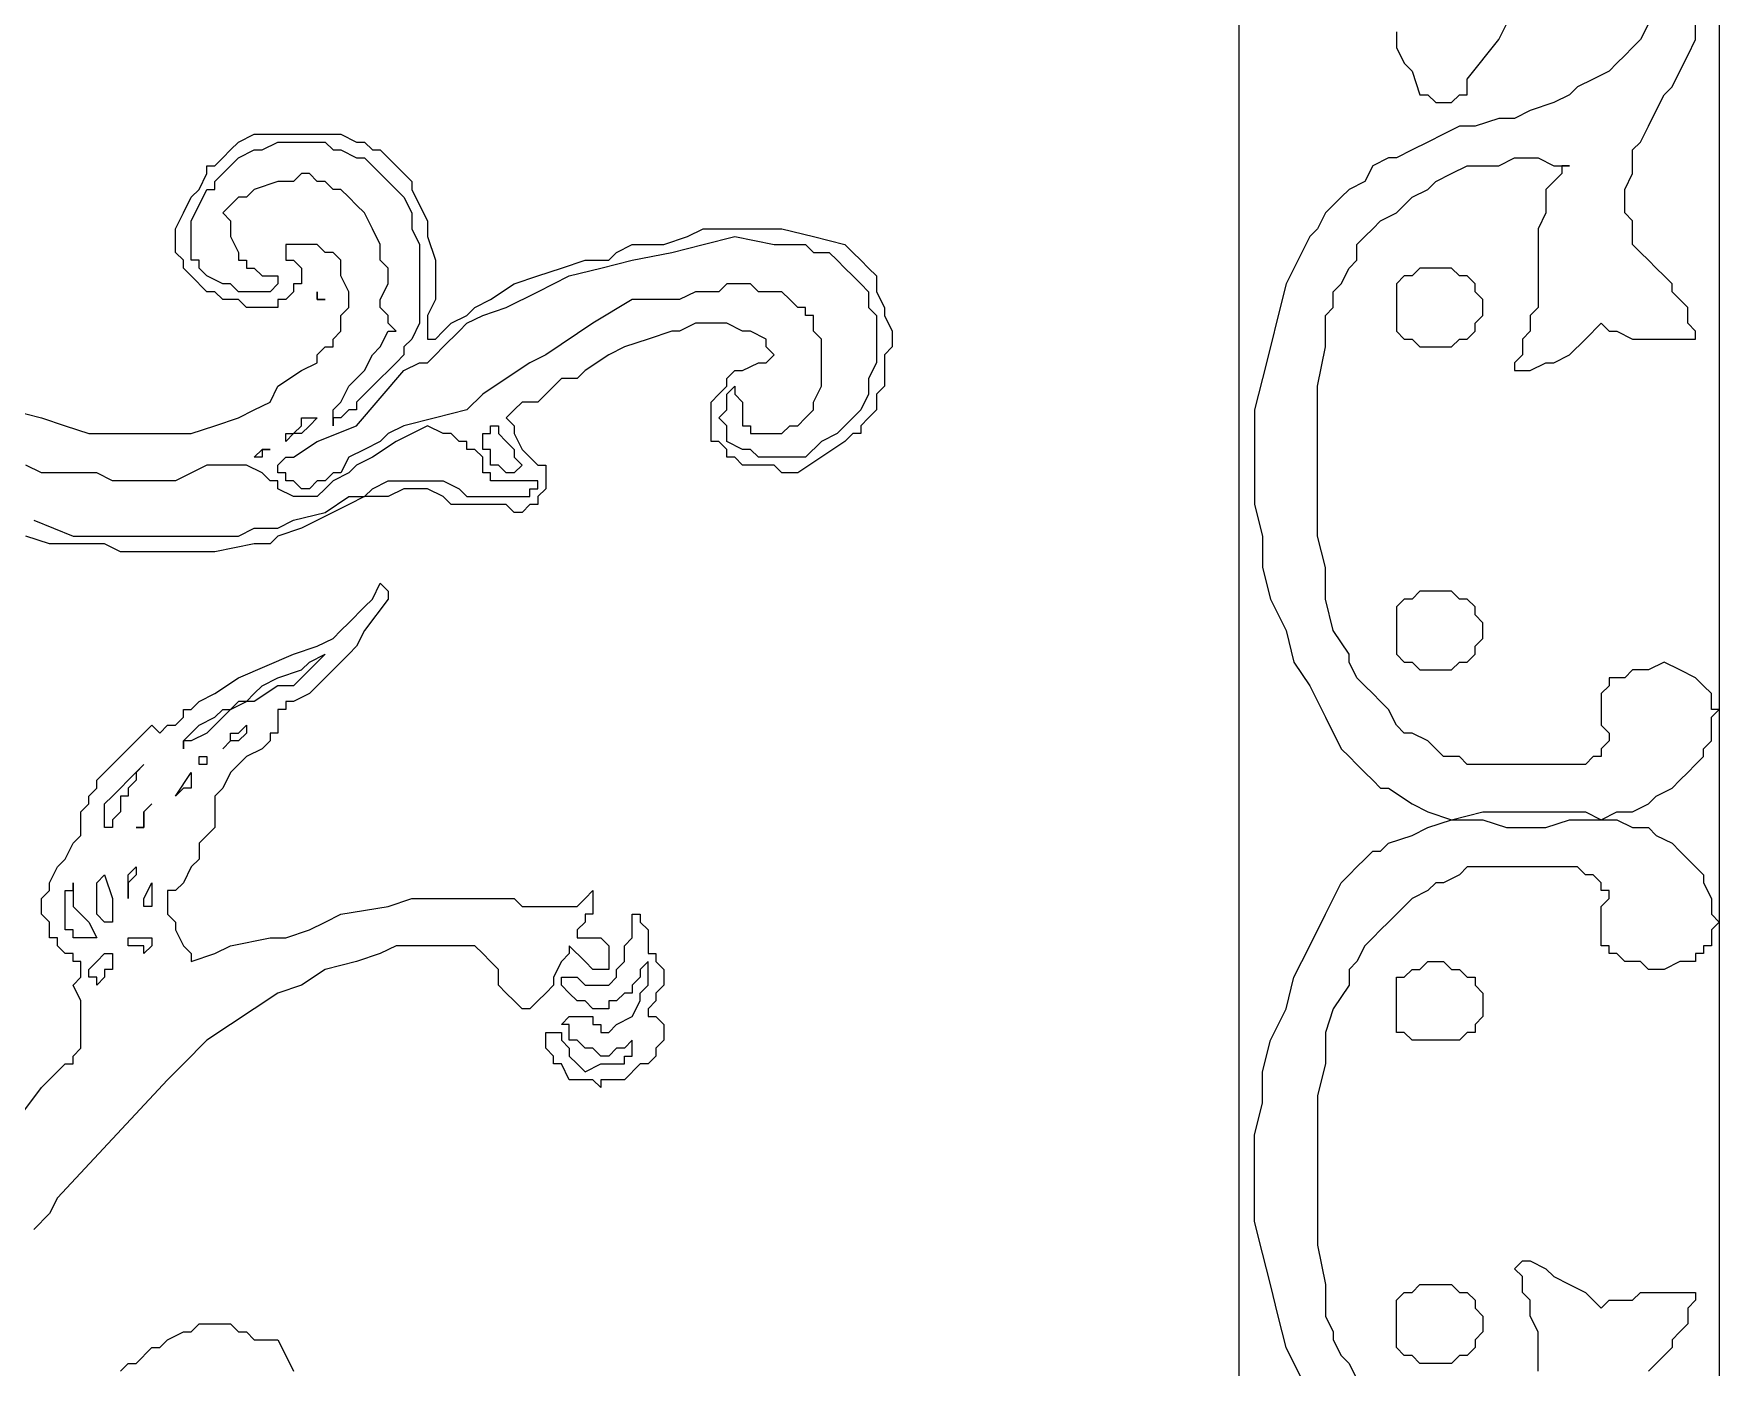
# Model space of a CAD drawing. Extents: x -66030 to 95157, y -13132 to 45879.
# Drawn here: x -20038 to -19202, y 14977 to 15638 of the extents above; entities that cross this region are included whole.
import ezdxf

# ---------------------------------------------------------------- set-up
doc = ezdxf.new("R2010")
doc.units = 0
doc.header["$LTSCALE"] = 100
doc.header["$MEASUREMENT"] = 0
doc.layers.get('0').update_dxf_attribs({"linetype": 'CONTINUOUS'})

msp = doc.modelspace()

# ---------------------------------------------------------------- linework, layer by layer
at = {"lineweight": 0}
for points in [[(-20940.35, 16299.58), (-19202.19, 16299.58), (-19202.19, 13143.56), (-20940.35, 13143.56), (-20940.35, 16299.58)], [(-20702.09, 15948.04), (-19440.46, 15948.04), (-19440.46, 13381.82), (-20702.09, 13381.82), (-20702.09, 15948.04)], [(-19850.58, 15549.63), (-19850.58, 15541.82), (-19846.68, 15534.01), (-19846.68, 15526.2), (-19846.68, 15518.39), (-19846.68, 15510.57), (-19846.68, 15502.76), (-19846.68, 15494.95), (-19850.58, 15487.14), (-19854.49, 15483.23), (-19854.49, 15479.33), (-19858.4, 15475.42), (-19870.11, 15463.7), (-19874.02, 15459.8), (-19877.93, 15455.89), (-19877.93, 15451.98), (-19881.83, 15451.98), (-19885.74, 15448.08), (-19889.64, 15448.08), (-19889.64, 15444.17), (-19889.64, 15451.98), (-19885.74, 15455.89), (-19881.83, 15463.7), (-19877.93, 15467.61), (-19874.02, 15471.51), (-19870.11, 15479.33), (-19866.21, 15483.23), (-19862.3, 15491.04), (-19862.3, 15491.04), (-19858.4, 15491.04), (-19862.3, 15494.95), (-19862.3, 15494.95), (-19862.3, 15498.86), (-19866.21, 15502.76), (-19866.21, 15506.67), (-19862.3, 15514.48), (-19862.3, 15522.29), (-19866.21, 15526.2), (-19866.21, 15534.01), (-19870.11, 15541.82), (-19874.02, 15549.63), (-19877.93, 15553.54), (-19881.83, 15557.45), (-19881.83, 15557.45), (-19885.74, 15561.35), (-19889.64, 15561.35), (-19893.55, 15565.26), (-19897.46, 15565.26), (-19897.46, 15565.26), (-19901.36, 15569.16), (-19905.27, 15569.16), (-19909.17, 15565.26), (-19913.08, 15565.26), (-19916.99, 15565.26), (-19928.7, 15561.35), (-19932.61, 15557.45), (-19936.52, 15557.45), (-19940.42, 15553.54), (-19940.42, 15553.54), (-19944.33, 15549.63), (-19944.33, 15549.63), (-19944.33, 15549.63), (-19940.42, 15545.73), (-19940.42, 15541.82), (-19940.42, 15537.92), (-19936.52, 15530.1), (-19936.52, 15526.2), (-19932.61, 15526.2), (-19932.61, 15522.29), (-19928.7, 15522.29), (-19928.7, 15522.29), (-19924.8, 15518.39), (-19916.99, 15518.39), (-19916.99, 15514.48), (-19916.99, 15514.48), (-19916.99, 15514.48), (-19920.89, 15510.57), (-19920.89, 15510.57), (-19924.8, 15510.57), (-19928.7, 15510.57), (-19936.52, 15510.57), (-19940.42, 15514.48), (-19944.33, 15514.48), (-19952.14, 15518.39), (-19952.14, 15518.39), (-19956.05, 15522.29), (-19956.05, 15522.29), (-19956.05, 15526.2), (-19959.95, 15526.2), (-19959.95, 15530.1), (-19959.95, 15534.01), (-19959.95, 15537.92), (-19959.95, 15541.82), (-19959.95, 15545.73), (-19956.05, 15553.54), (-19952.14, 15561.35), (-19948.23, 15561.35), (-19948.23, 15565.26), (-19944.33, 15569.16), (-19940.42, 15573.07), (-19940.42, 15573.07), (-19936.52, 15576.98), (-19928.7, 15580.88), (-19924.8, 15580.88), (-19916.99, 15584.79), (-19913.08, 15584.79), (-19905.27, 15584.79), (-19901.36, 15584.79), (-19893.55, 15584.79), (-19889.64, 15580.88), (-19885.74, 15580.88), (-19877.93, 15576.98), (-19874.02, 15576.98), (-19870.11, 15573.07), (-19866.21, 15569.16), (-19862.3, 15565.26), (-19858.4, 15561.35), (-19854.49, 15557.45), (-19850.58, 15549.63)], [(-19624.04, 15510.57), (-19624.04, 15502.76), (-19620.13, 15498.86), (-19620.13, 15491.04), (-19620.13, 15483.23), (-19620.13, 15475.42), (-19624.04, 15467.61), (-19624.04, 15459.8), (-19627.94, 15451.98), (-19631.85, 15448.08), (-19635.76, 15444.17), (-19635.76, 15444.17), (-19639.66, 15440.27), (-19647.47, 15436.36), (-19655.29, 15428.55), (-19659.19, 15428.55), (-19663.1, 15428.55), (-19670.91, 15428.55), (-19674.82, 15428.55), (-19678.72, 15428.55), (-19682.63, 15432.45), (-19686.53, 15432.45), (-19694.35, 15436.36), (-19694.35, 15440.27), (-19694.35, 15440.27), (-19694.35, 15444.17), (-19698.25, 15448.08), (-19694.35, 15451.98), (-19694.35, 15451.98), (-19694.35, 15459.8), (-19690.44, 15463.7), (-19690.44, 15459.8), (-19686.53, 15455.89), (-19686.53, 15451.98), (-19686.53, 15448.08), (-19686.53, 15444.17), (-19682.63, 15444.17), (-19682.63, 15440.27), (-19682.63, 15440.27), (-19678.72, 15440.27), (-19674.82, 15440.27), (-19670.91, 15440.27), (-19667, 15440.27), (-19663.1, 15444.17), (-19659.19, 15444.17), (-19655.29, 15448.08), (-19655.29, 15448.08), (-19651.38, 15451.98), (-19651.38, 15455.89), (-19647.47, 15463.7), (-19647.47, 15467.61), (-19647.47, 15475.42), (-19647.47, 15483.23), (-19647.47, 15487.14), (-19651.38, 15491.04), (-19651.38, 15494.95), (-19651.38, 15498.86), (-19655.29, 15498.86), (-19655.29, 15502.76), (-19659.19, 15502.76), (-19663.1, 15506.67), (-19667, 15510.57), (-19674.82, 15510.57), (-19678.72, 15510.57), (-19682.63, 15514.48), (-19686.53, 15514.48), (-19694.35, 15514.48), (-19698.25, 15510.57), (-19709.97, 15510.57), (-19717.78, 15506.67), (-19729.5, 15506.67), (-19733.41, 15506.67), (-19741.22, 15506.67), (-19760.75, 15494.95), (-19784.18, 15479.33), (-19791.99, 15475.42), (-19803.71, 15467.61), (-19815.43, 15459.8), (-19823.24, 15451.98), (-19838.87, 15448.08), (-19854.49, 15444.17), (-19862.3, 15440.27), (-19866.21, 15436.36), (-19874.02, 15432.45), (-19881.83, 15428.55), (-19885.74, 15420.74), (-19889.64, 15420.74), (-19893.55, 15416.83), (-19897.46, 15416.83), (-19901.36, 15412.92), (-19905.27, 15412.92), (-19909.17, 15416.83), (-19909.17, 15416.83), (-19909.17, 15416.83), (-19913.08, 15416.83), (-19913.08, 15420.74), (-19916.99, 15420.74), (-19916.99, 15420.74), (-19916.99, 15424.64), (-19913.08, 15428.55), (-19909.17, 15428.55), (-19897.46, 15436.36), (-19877.93, 15444.17), (-19854.49, 15471.51), (-19846.68, 15475.42), (-19842.77, 15475.42), (-19838.87, 15479.33), (-19834.96, 15483.23), (-19827.15, 15491.04), (-19823.24, 15494.95), (-19815.43, 15498.86), (-19803.71, 15502.76), (-19788.09, 15510.57), (-19772.47, 15518.39), (-19756.84, 15522.29), (-19741.22, 15526.2), (-19721.69, 15530.1), (-19706.06, 15534.01), (-19690.44, 15537.92), (-19670.91, 15534.01), (-19663.1, 15534.01), (-19655.29, 15534.01), (-19651.38, 15530.1), (-19647.47, 15530.1), (-19643.57, 15530.1), (-19639.66, 15526.2), (-19635.76, 15522.29), (-19631.85, 15518.39), (-19627.94, 15514.48), (-19624.04, 15510.57)], [(-19362.34, 15502.76), (-19362.34, 15498.86), (-19362.34, 15494.95), (-19362.34, 15491.04), (-19358.43, 15487.14), (-19354.53, 15487.14), (-19350.62, 15483.23), (-19346.71, 15483.23), (-19342.81, 15483.23), (-19338.9, 15483.23), (-19335, 15483.23), (-19331.09, 15487.14), (-19327.18, 15487.14), (-19323.28, 15491.04), (-19323.28, 15494.95), (-19319.37, 15498.86), (-19319.37, 15502.76), (-19319.37, 15506.67), (-19323.28, 15510.57), (-19323.28, 15514.48), (-19327.18, 15518.39), (-19331.09, 15518.39), (-19335, 15522.29), (-19338.9, 15522.29), (-19342.81, 15522.29), (-19346.71, 15522.29), (-19350.62, 15522.29), (-19354.53, 15518.39), (-19358.43, 15518.39), (-19362.34, 15514.48), (-19362.34, 15510.57), (-19362.34, 15506.67), (-19362.34, 15502.76)], [(-19893.55, 15506.67), (-19897.46, 15506.67), (-19897.46, 15506.67), (-19897.46, 15506.67), (-19897.46, 15506.67), (-19897.46, 15506.67), (-19897.46, 15506.67), (-19897.46, 15510.57), (-19897.46, 15506.67), (-19897.46, 15506.67), (-19893.55, 15506.67), (-19893.55, 15506.67), (-19893.55, 15506.67)], [(-19897.46, 15448.08), (-19897.46, 15448.08), (-19901.36, 15444.17), (-19901.36, 15444.17), (-19905.27, 15440.27), (-19909.17, 15440.27), (-19909.17, 15440.27), (-19913.08, 15436.36), (-19913.08, 15440.27), (-19909.17, 15440.27), (-19905.27, 15444.17), (-19905.27, 15448.08), (-19901.36, 15448.08), (-19901.36, 15448.08), (-19897.46, 15448.08)], [(-19807.62, 15444.17), (-19807.62, 15440.27), (-19803.71, 15436.36), (-19799.81, 15432.45), (-19799.81, 15432.45), (-19799.81, 15428.55), (-19795.9, 15424.64), (-19795.9, 15424.64), (-19799.81, 15420.74), (-19799.81, 15420.74), (-19799.81, 15420.74), (-19803.71, 15420.74), (-19807.62, 15424.64), (-19807.62, 15424.64), (-19811.52, 15424.64), (-19811.52, 15428.55), (-19811.52, 15432.45), (-19815.43, 15432.45), (-19815.43, 15436.36), (-19815.43, 15436.36), (-19815.43, 15440.27), (-19815.43, 15440.27), (-19811.52, 15440.27), (-19811.52, 15444.17), (-19811.52, 15444.17), (-19807.62, 15444.17)], [(-19920.89, 15432.45), (-19920.89, 15432.45), (-19924.8, 15432.45), (-19924.8, 15428.55), (-19928.7, 15428.55), (-19924.8, 15432.45), (-19924.8, 15432.45), (-19924.8, 15432.45), (-19920.89, 15432.45)], [(-19362.34, 15342.62), (-19362.34, 15338.71), (-19362.34, 15334.81), (-19362.34, 15330.9), (-19358.43, 15326.99), (-19354.53, 15326.99), (-19350.62, 15323.09), (-19346.71, 15323.09), (-19342.81, 15323.09), (-19338.9, 15323.09), (-19335, 15323.09), (-19331.09, 15326.99), (-19327.18, 15326.99), (-19323.28, 15330.9), (-19323.28, 15334.81), (-19319.37, 15338.71), (-19319.37, 15342.62), (-19319.37, 15346.52), (-19323.28, 15350.43), (-19323.28, 15354.34), (-19327.18, 15358.24), (-19331.09, 15358.24), (-19335, 15362.15), (-19338.9, 15362.15), (-19342.81, 15362.15), (-19346.71, 15362.15), (-19350.62, 15362.15), (-19354.53, 15358.24), (-19358.43, 15358.24), (-19362.34, 15354.34), (-19362.34, 15350.43), (-19362.34, 15346.52), (-19362.34, 15342.62)], [(-19893.55, 15330.9), (-19897.46, 15326.99), (-19897.46, 15326.99), (-19901.36, 15323.09), (-19905.27, 15319.18), (-19909.17, 15315.28), (-19916.99, 15315.28), (-19928.7, 15307.46), (-19936.52, 15307.46), (-19940.42, 15303.56), (-19940.42, 15303.56), (-19952.14, 15291.84), (-19959.95, 15287.93), (-19963.86, 15287.93), (-19963.86, 15284.03), (-19963.86, 15287.93), (-19959.95, 15291.84), (-19959.95, 15291.84), (-19956.05, 15295.75), (-19948.23, 15299.65), (-19948.23, 15299.65), (-19944.33, 15303.56), (-19940.42, 15303.56), (-19932.61, 15307.46), (-19928.7, 15311.37), (-19924.8, 15315.28), (-19916.99, 15319.18), (-19905.27, 15323.09), (-19901.36, 15326.99), (-19893.55, 15330.9)], [(-19932.61, 15295.75), (-19932.61, 15291.84), (-19932.61, 15291.84), (-19936.52, 15287.93), (-19940.42, 15287.93), (-19944.33, 15284.03), (-19944.33, 15284.03), (-19940.42, 15287.93), (-19940.42, 15291.84), (-19936.52, 15291.84), (-19936.52, 15291.84), (-19932.61, 15295.75), (-19932.61, 15295.75)], [(-19952.14, 15280.12), (-19952.14, 15276.22), (-19956.05, 15276.22), (-19956.05, 15276.22), (-19956.05, 15276.22), (-19956.05, 15276.22), (-19956.05, 15276.22), (-19956.05, 15280.12), (-19952.14, 15280.12)], [(-19995.11, 15256.69), (-19995.11, 15256.69), (-19995.11, 15252.78), (-19999.01, 15248.87), (-19999.01, 15248.87), (-19999.01, 15244.97), (-20002.92, 15244.97), (-20002.92, 15244.97), (-20002.92, 15244.97), (-20002.92, 15248.87), (-20002.92, 15252.78), (-20002.92, 15256.69), (-19999.01, 15260.59), (-19995.11, 15264.5), (-19991.2, 15268.4), (-19983.39, 15276.22), (-19987.29, 15272.31), (-19987.29, 15268.4), (-19991.2, 15264.5), (-19991.2, 15264.5), (-19991.2, 15260.59), (-19995.11, 15260.59), (-19995.11, 15256.69)], [(-19967.76, 15260.59), (-19959.95, 15272.31), (-19959.95, 15268.4), (-19959.95, 15264.5), (-19963.86, 15264.5), (-19967.76, 15260.59)], [(-19979.48, 15256.69), (-19983.39, 15252.78), (-19983.39, 15248.87), (-19983.39, 15244.97), (-19983.39, 15244.97), (-19987.29, 15244.97), (-19987.29, 15244.97), (-19983.39, 15244.97), (-19983.39, 15248.87), (-19983.39, 15252.78), (-19983.39, 15252.78), (-19979.48, 15256.69)], [(-19999.01, 15202), (-19999.01, 15198.1), (-19999.01, 15198.1), (-19999.01, 15198.1), (-20002.92, 15198.1), (-20002.92, 15198.1), (-20006.82, 15202), (-20006.82, 15202), (-20006.82, 15205.91), (-20006.82, 15209.81), (-20006.82, 15209.81), (-20006.82, 15213.72), (-20006.82, 15217.63), (-20002.92, 15221.53), (-20002.92, 15221.53), (-19999.01, 15209.81), (-19999.01, 15202)], [(-19991.2, 15209.81), (-19991.2, 15209.81), (-19991.2, 15209.81), (-19991.2, 15213.72), (-19991.2, 15213.72), (-19991.2, 15217.63), (-19991.2, 15221.53), (-19987.29, 15225.44), (-19987.29, 15225.44), (-19987.29, 15225.44), (-19987.29, 15221.53), (-19991.2, 15217.63), (-19991.2, 15217.63), (-19991.2, 15213.72), (-19991.2, 15209.81), (-19991.2, 15209.81)], [(-20018.54, 15217.63), (-20018.54, 15213.72), (-20018.54, 15209.81), (-20018.54, 15205.91), (-20014.64, 15202), (-20010.73, 15198.1), (-20006.82, 15190.28), (-20010.73, 15190.28), (-20010.73, 15190.28), (-20014.64, 15190.28), (-20014.64, 15190.28), (-20018.54, 15190.28), (-20018.54, 15194.19), (-20022.45, 15194.19), (-20022.45, 15198.1), (-20022.45, 15198.1), (-20022.45, 15202), (-20022.45, 15205.91), (-20022.45, 15209.81), (-20022.45, 15213.72), (-20018.54, 15213.72), (-20018.54, 15217.63), (-20018.54, 15217.63)], [(-19979.48, 15205.91), (-19979.48, 15205.91), (-19979.48, 15205.91), (-19983.39, 15205.91), (-19983.39, 15205.91), (-19983.39, 15205.91), (-19983.39, 15209.81), (-19979.48, 15217.63), (-19979.48, 15213.72), (-19979.48, 15209.81), (-19979.48, 15205.91), (-19979.48, 15205.91)], [(-19733.41, 15194.19), (-19733.41, 15186.38), (-19733.41, 15186.38), (-19733.41, 15182.47), (-19733.41, 15182.47), (-19733.41, 15182.47), (-19729.5, 15182.47), (-19729.5, 15182.47), (-19729.5, 15178.57), (-19729.5, 15178.57), (-19725.59, 15174.66), (-19725.59, 15174.66), (-19725.59, 15170.75), (-19725.59, 15166.85), (-19729.5, 15162.94), (-19729.5, 15159.04), (-19733.41, 15155.13), (-19733.41, 15155.13), (-19733.41, 15155.13), (-19733.41, 15151.22), (-19729.5, 15151.22), (-19729.5, 15151.22), (-19725.59, 15147.32), (-19725.59, 15147.32), (-19725.59, 15143.41), (-19725.59, 15143.41), (-19725.59, 15139.51), (-19729.5, 15135.6), (-19729.5, 15131.69), (-19733.41, 15127.79), (-19737.31, 15127.79), (-19745.12, 15119.98), (-19749.03, 15119.98), (-19752.94, 15119.98), (-19756.84, 15119.98), (-19756.84, 15116.07), (-19760.75, 15119.98), (-19764.65, 15119.98), (-19768.56, 15119.98), (-19772.47, 15119.98), (-19776.37, 15127.79), (-19780.28, 15127.79), (-19780.28, 15131.69), (-19784.18, 15135.6), (-19784.18, 15139.51), (-19784.18, 15139.51), (-19784.18, 15143.41), (-19784.18, 15143.41), (-19780.28, 15143.41), (-19780.28, 15143.41), (-19776.37, 15143.41), (-19776.37, 15139.51), (-19776.37, 15139.51), (-19772.47, 15135.6), (-19772.47, 15131.69), (-19768.56, 15127.79), (-19768.56, 15127.79), (-19768.56, 15127.79), (-19764.65, 15123.88), (-19764.65, 15123.88), (-19756.84, 15127.79), (-19752.94, 15127.79), (-19749.03, 15127.79), (-19745.12, 15127.79), (-19745.12, 15131.69), (-19741.22, 15131.69), (-19741.22, 15131.69), (-19741.22, 15135.6), (-19741.22, 15139.51), (-19745.12, 15135.6), (-19749.03, 15135.6), (-19752.94, 15131.69), (-19756.84, 15131.69), (-19756.84, 15131.69), (-19760.75, 15135.6), (-19764.65, 15135.6), (-19764.65, 15135.6), (-19768.56, 15139.51), (-19772.47, 15139.51), (-19772.47, 15143.41), (-19772.47, 15147.32), (-19776.37, 15147.32), (-19772.47, 15151.22), (-19772.47, 15151.22), (-19768.56, 15151.22), (-19764.65, 15151.22), (-19760.75, 15151.22), (-19760.75, 15147.32), (-19760.75, 15147.32), (-19756.84, 15147.32), (-19756.84, 15143.41), (-19756.84, 15143.41), (-19756.84, 15143.41), (-19752.94, 15143.41), (-19749.03, 15147.32), (-19741.22, 15151.22), (-19737.31, 15159.04), (-19737.31, 15162.94), (-19733.41, 15166.85), (-19733.41, 15174.66), (-19733.41, 15178.57), (-19737.31, 15174.66), (-19737.31, 15174.66), (-19737.31, 15170.75), (-19741.22, 15166.85), (-19741.22, 15162.94), (-19745.12, 15162.94), (-19749.03, 15159.04), (-19752.94, 15159.04), (-19752.94, 15155.13), (-19756.84, 15155.13), (-19760.75, 15155.13), (-19760.75, 15155.13), (-19764.65, 15159.04), (-19768.56, 15159.04), (-19768.56, 15159.04), (-19768.56, 15159.04), (-19772.47, 15162.94), (-19772.47, 15162.94), (-19776.37, 15166.85), (-19776.37, 15170.75), (-19772.47, 15170.75), (-19772.47, 15170.75), (-19768.56, 15170.75), (-19768.56, 15170.75), (-19764.65, 15166.85), (-19760.75, 15166.85), (-19760.75, 15166.85), (-19756.84, 15166.85), (-19756.84, 15166.85), (-19756.84, 15166.85), (-19752.94, 15166.85), (-19749.03, 15170.75), (-19749.03, 15174.66), (-19745.12, 15178.57), (-19745.12, 15186.38), (-19741.22, 15190.28), (-19741.22, 15194.19), (-19741.22, 15202), (-19737.31, 15202), (-19737.31, 15202), (-19737.31, 15198.1), (-19733.41, 15194.19)], [(-19979.48, 15186.38), (-19979.48, 15186.38), (-19979.48, 15186.38), (-19979.48, 15186.38), (-19983.39, 15182.47), (-19983.39, 15186.38), (-19983.39, 15186.38), (-19987.29, 15186.38), (-19987.29, 15186.38), (-19991.2, 15186.38), (-19991.2, 15190.28), (-19991.2, 15190.28), (-19987.29, 15190.28), (-19987.29, 15190.28), (-19983.39, 15190.28), (-19983.39, 15190.28), (-19983.39, 15190.28), (-19979.48, 15190.28), (-19979.48, 15186.38)], [(-19999.01, 15178.57), (-19999.01, 15174.66), (-20002.92, 15174.66), (-20002.92, 15170.75), (-20006.82, 15166.85), (-20006.82, 15170.75), (-20010.73, 15170.75), (-20010.73, 15174.66), (-20010.73, 15174.66), (-20006.82, 15178.57), (-20002.92, 15182.47), (-20002.92, 15182.47), (-19999.01, 15182.47), (-19999.01, 15182.47), (-19999.01, 15182.47), (-19999.01, 15178.57), (-19999.01, 15178.57)], [(-19362.34, 15155.13), (-19362.34, 15162.94), (-19362.34, 15166.85), (-19362.34, 15170.75), (-19358.43, 15170.75), (-19354.53, 15174.66), (-19350.62, 15174.66), (-19346.71, 15178.57), (-19342.81, 15178.57), (-19338.9, 15178.57), (-19335, 15174.66), (-19331.09, 15174.66), (-19327.18, 15170.75), (-19323.28, 15170.75), (-19323.28, 15166.85), (-19319.37, 15162.94), (-19319.37, 15155.13), (-19319.37, 15151.22), (-19323.28, 15147.32), (-19323.28, 15143.41), (-19327.18, 15143.41), (-19331.09, 15139.51), (-19335, 15139.51), (-19338.9, 15139.51), (-19342.81, 15139.51), (-19346.71, 15139.51), (-19350.62, 15139.51), (-19354.53, 15139.51), (-19358.43, 15143.41), (-19358.43, 15143.41), (-19362.34, 15143.41), (-19362.34, 15147.32), (-19362.34, 15151.22), (-19362.34, 15155.13)], [(-19362.34, 14998.89), (-19362.34, 15002.8), (-19362.34, 15006.7), (-19362.34, 15010.61), (-19358.43, 15014.52), (-19354.53, 15014.52), (-19350.62, 15018.42), (-19346.71, 15018.42), (-19342.81, 15018.42), (-19338.9, 15018.42), (-19335, 15018.42), (-19331.09, 15014.52), (-19327.18, 15014.52), (-19323.28, 15010.61), (-19323.28, 15006.7), (-19319.37, 15002.8), (-19319.37, 14998.89), (-19319.37, 14994.99), (-19323.28, 14991.08), (-19323.28, 14987.17), (-19327.18, 14983.27), (-19331.09, 14983.27), (-19335, 14979.36), (-19338.9, 14979.36), (-19342.81, 14979.36), (-19346.71, 14979.36), (-19350.62, 14979.36), (-19354.53, 14983.27), (-19358.43, 14983.27), (-19358.43, 14983.27), (-19362.34, 14987.17), (-19362.34, 14991.08), (-19362.34, 14994.99), (-19362.34, 14998.89)]]:
    msp.add_lwpolyline(points, close=True, dxfattribs=at)
for points in [[(-19362.34, 15639.47), (-19362.34, 15631.66), (-19358.43, 15623.85), (-19354.53, 15619.94), (-19350.62, 15608.22), (-19346.71, 15608.22), (-19342.81, 15604.32), (-19338.9, 15604.32), (-19338.9, 15604.32), (-19335, 15604.32), (-19331.09, 15608.22), (-19327.18, 15608.22), (-19327.18, 15616.03), (-19311.56, 15635.56), (-19295.94, 15666.81)], [(-19237.35, 15643.38), (-19241.25, 15635.56), (-19245.16, 15631.66), (-19249.07, 15627.75), (-19252.97, 15623.85), (-19256.88, 15619.94), (-19264.69, 15616.03), (-19272.5, 15612.13), (-19276.41, 15608.22), (-19284.22, 15604.32), (-19295.94, 15600.41), (-19303.75, 15596.51), (-19311.56, 15596.51), (-19323.28, 15592.6), (-19331.09, 15592.6), (-19338.9, 15588.69), (-19346.71, 15584.79), (-19354.53, 15580.88), (-19362.34, 15576.98), (-19366.24, 15576.98), (-19374.06, 15573.07), (-19377.96, 15565.26), (-19385.77, 15561.35), (-19389.68, 15557.45), (-19393.59, 15553.54), (-19397.49, 15549.63), (-19401.4, 15541.82), (-19405.3, 15537.92), (-19409.21, 15530.1), (-19417.02, 15514.48), (-19420.93, 15498.86), (-19424.83, 15483.23), (-19428.74, 15467.61), (-19432.65, 15451.98), (-19432.65, 15436.36), (-19432.65, 15420.74), (-19432.65, 15405.11), (-19428.74, 15389.49), (-19428.74, 15373.86), (-19424.83, 15358.24), (-19417.02, 15342.62), (-19413.12, 15326.99), (-19405.3, 15315.28), (-19397.49, 15299.65), (-19389.68, 15284.03), (-19385.77, 15280.12), (-19381.87, 15276.22), (-19377.96, 15272.31), (-19374.06, 15268.4), (-19370.15, 15264.5), (-19366.24, 15264.5), (-19354.53, 15256.69), (-19346.71, 15252.78), (-19335, 15248.87), (-19319.37, 15248.87), (-19307.65, 15244.97), (-19295.94, 15244.97), (-19288.13, 15244.97), (-19276.41, 15248.87), (-19268.6, 15248.87), (-19260.78, 15248.87), (-19252.97, 15252.78), (-19245.16, 15252.78), (-19237.35, 15256.69), (-19233.44, 15260.59), (-19225.63, 15264.5), (-19221.72, 15268.4), (-19217.82, 15272.31), (-19213.91, 15276.22), (-19210.01, 15280.12), (-19210.01, 15284.03), (-19206.1, 15287.93), (-19206.1, 15295.75), (-19206.1, 15299.65), (-19202.19, 15303.56), (-19206.1, 15303.56), (-19206.1, 15307.46), (-19206.1, 15311.37), (-19206.1, 15311.37), (-19210.01, 15315.28), (-19210.01, 15315.28), (-19213.91, 15319.18), (-19213.91, 15319.18), (-19221.72, 15323.09), (-19229.54, 15326.99), (-19237.35, 15323.09), (-19241.25, 15323.09), (-19245.16, 15323.09), (-19249.07, 15319.18), (-19252.97, 15319.18), (-19256.88, 15319.18), (-19256.88, 15315.28), (-19260.78, 15311.37), (-19260.78, 15311.37), (-19260.78, 15307.46), (-19260.78, 15303.56), (-19260.78, 15299.65), (-19260.78, 15299.65), (-19260.78, 15295.75), (-19256.88, 15291.84), (-19256.88, 15287.93), (-19260.78, 15284.03), (-19260.78, 15284.03), (-19260.78, 15280.12), (-19264.69, 15280.12), (-19268.6, 15276.22), (-19272.5, 15276.22), (-19276.41, 15276.22), (-19284.22, 15276.22), (-19295.94, 15276.22), (-19311.56, 15276.22), (-19327.18, 15276.22), (-19331.09, 15280.12), (-19338.9, 15280.12), (-19342.81, 15284.03), (-19346.71, 15287.93), (-19354.53, 15291.84), (-19358.43, 15291.84), (-19362.34, 15295.75), (-19366.24, 15303.56), (-19370.15, 15307.46), (-19374.06, 15311.37), (-19377.96, 15315.28), (-19381.87, 15319.18), (-19385.77, 15326.99), (-19385.77, 15330.9), (-19393.59, 15342.62), (-19397.49, 15358.24), (-19397.49, 15373.86), (-19401.4, 15389.49), (-19401.4, 15405.11), (-19401.4, 15424.64), (-19401.4, 15440.27), (-19401.4, 15463.7), (-19397.49, 15483.23), (-19397.49, 15491.04), (-19397.49, 15498.86), (-19393.59, 15502.76), (-19393.59, 15510.57), (-19389.68, 15514.48), (-19385.77, 15522.29), (-19381.87, 15526.2), (-19381.87, 15534.01), (-19377.96, 15537.92), (-19374.06, 15541.82), (-19370.15, 15545.73), (-19362.34, 15549.63), (-19358.43, 15553.54), (-19354.53, 15557.45), (-19346.71, 15561.35), (-19342.81, 15565.26), (-19335, 15569.16), (-19327.18, 15573.07), (-19319.37, 15573.07), (-19311.56, 15573.07), (-19303.75, 15576.98), (-19292.03, 15576.98), (-19284.22, 15573.07), (-19276.41, 15573.07), (-19280.31, 15573.07), (-19280.31, 15569.16), (-19284.22, 15565.26), (-19288.13, 15561.35), (-19288.13, 15557.45), (-19288.13, 15549.63), (-19292.03, 15541.82), (-19292.03, 15534.01), (-19292.03, 15526.2), (-19292.03, 15518.39), (-19292.03, 15510.57), (-19292.03, 15502.76), (-19295.94, 15498.86), (-19295.94, 15491.04), (-19299.84, 15487.14), (-19299.84, 15479.33), (-19303.75, 15475.42), (-19303.75, 15471.51), (-19299.84, 15471.51), (-19299.84, 15471.51), (-19299.84, 15471.51), (-19295.94, 15471.51), (-19288.13, 15475.42), (-19284.22, 15475.42), (-19276.41, 15479.33), (-19268.6, 15487.14), (-19260.78, 15494.95), (-19256.88, 15491.04), (-19252.97, 15491.04), (-19245.16, 15487.14), (-19241.25, 15487.14), (-19237.35, 15487.14), (-19229.54, 15487.14), (-19221.72, 15487.14), (-19213.91, 15487.14), (-19213.91, 15491.04), (-19217.82, 15494.95), (-19217.82, 15498.86), (-19217.82, 15502.76), (-19221.72, 15506.67), (-19225.63, 15510.57), (-19225.63, 15514.48), (-19229.54, 15518.39), (-19233.44, 15522.29), (-19237.35, 15526.2), (-19241.25, 15530.1), (-19245.16, 15534.01), (-19245.16, 15541.82), (-19245.16, 15545.73), (-19249.07, 15549.63), (-19249.07, 15557.45), (-19249.07, 15561.35), (-19245.16, 15569.16), (-19245.16, 15573.07), (-19245.16, 15580.88), (-19241.25, 15584.79), (-19237.35, 15592.6), (-19233.44, 15600.41), (-19229.54, 15608.22), (-19225.63, 15612.13), (-19221.72, 15619.94), (-19217.82, 15627.75), (-19213.91, 15635.56), (-19213.91, 15643.38)], [(-20049.79, 15451.98), (-20034.16, 15448.08), (-20022.45, 15444.17), (-20010.73, 15440.27), (-20002.92, 15440.27), (-19991.2, 15440.27), (-19979.48, 15440.27), (-19967.76, 15440.27), (-19959.95, 15440.27), (-19948.23, 15444.17), (-19936.52, 15448.08), (-19928.7, 15451.98), (-19920.89, 15455.89), (-19916.99, 15463.7), (-19905.27, 15471.51), (-19897.46, 15475.42), (-19897.46, 15479.33), (-19893.55, 15483.23), (-19889.64, 15483.23), (-19889.64, 15487.14), (-19885.74, 15491.04), (-19885.74, 15494.95), (-19885.74, 15494.95), (-19885.74, 15498.86), (-19881.83, 15502.76), (-19881.83, 15506.67), (-19881.83, 15510.57), (-19885.74, 15518.39), (-19885.74, 15522.29), (-19885.74, 15526.2), (-19889.64, 15530.1), (-19889.64, 15530.1), (-19893.55, 15530.1), (-19897.46, 15534.01), (-19905.27, 15534.01), (-19905.27, 15534.01), (-19909.17, 15534.01), (-19913.08, 15534.01), (-19913.08, 15534.01), (-19913.08, 15534.01), (-19913.08, 15530.1), (-19913.08, 15530.1), (-19913.08, 15530.1), (-19913.08, 15526.2), (-19909.17, 15526.2), (-19905.27, 15522.29), (-19905.27, 15522.29), (-19905.27, 15522.29), (-19905.27, 15514.48), (-19909.17, 15514.48), (-19909.17, 15510.57), (-19913.08, 15506.67), (-19916.99, 15506.67), (-19916.99, 15502.76), (-19920.89, 15502.76), (-19928.7, 15502.76), (-19932.61, 15502.76), (-19936.52, 15506.67), (-19944.33, 15506.67), (-19948.23, 15510.57), (-19952.14, 15510.57), (-19959.95, 15518.39), (-19963.86, 15522.29), (-19963.86, 15526.2), (-19967.76, 15530.1), (-19967.76, 15534.01), (-19967.76, 15537.92), (-19967.76, 15541.82), (-19963.86, 15549.63), (-19959.95, 15557.45), (-19956.05, 15561.35), (-19952.14, 15569.16), (-19952.14, 15573.07), (-19948.23, 15573.07), (-19944.33, 15576.98), (-19940.42, 15580.88), (-19936.52, 15584.79), (-19928.7, 15588.69), (-19920.89, 15588.69), (-19909.17, 15588.69), (-19901.36, 15588.69), (-19889.64, 15588.69), (-19885.74, 15588.69), (-19877.93, 15584.79), (-19874.02, 15584.79), (-19870.11, 15580.88), (-19866.21, 15580.88), (-19862.3, 15576.98), (-19858.4, 15573.07), (-19854.49, 15569.16), (-19850.58, 15565.26), (-19850.58, 15561.35), (-19846.68, 15553.54), (-19842.77, 15545.73), (-19842.77, 15537.92), (-19838.87, 15526.2), (-19838.87, 15518.39), (-19838.87, 15506.67), (-19842.77, 15498.86), (-19842.77, 15491.04), (-19842.77, 15487.14), (-19842.77, 15487.14), (-19842.77, 15487.14), (-19838.87, 15487.14), (-19838.87, 15487.14), (-19838.87, 15487.14), (-19834.96, 15491.04), (-19831.05, 15494.95), (-19823.24, 15498.86), (-19819.34, 15502.76), (-19811.52, 15506.67), (-19799.81, 15514.48), (-19788.09, 15518.39), (-19776.37, 15522.29), (-19764.65, 15526.2), (-19752.94, 15526.2), (-19749.03, 15530.1), (-19741.22, 15534.01), (-19733.41, 15534.01), (-19725.59, 15534.01), (-19713.88, 15537.92), (-19706.06, 15541.82), (-19698.25, 15541.82), (-19690.44, 15541.82), (-19682.63, 15541.82), (-19674.82, 15541.82), (-19667, 15541.82), (-19651.38, 15537.92), (-19635.76, 15534.01), (-19631.85, 15530.1), (-19631.85, 15530.1), (-19627.94, 15526.2), (-19624.04, 15522.29), (-19620.13, 15518.39), (-19620.13, 15510.57), (-19616.23, 15502.76), (-19616.23, 15498.86), (-19612.32, 15491.04), (-19612.32, 15483.23), (-19616.23, 15479.33), (-19616.23, 15471.51), (-19616.23, 15463.7), (-19620.13, 15459.8), (-19620.13, 15451.98), (-19624.04, 15448.08), (-19627.94, 15444.17), (-19627.94, 15440.27), (-19631.85, 15440.27), (-19635.76, 15436.36), (-19659.19, 15420.74), (-19667, 15420.74), (-19670.91, 15424.64), (-19678.72, 15424.64), (-19686.53, 15424.64), (-19690.44, 15428.55), (-19694.35, 15428.55), (-19694.35, 15432.45), (-19698.25, 15436.36), (-19702.16, 15436.36), (-19702.16, 15440.27), (-19702.16, 15444.17), (-19702.16, 15448.08), (-19702.16, 15448.08), (-19702.16, 15451.98), (-19702.16, 15455.89), (-19698.25, 15459.8), (-19694.35, 15463.7), (-19694.35, 15467.61), (-19694.35, 15467.61), (-19690.44, 15471.51), (-19686.53, 15471.51), (-19678.72, 15475.42), (-19674.82, 15475.42), (-19674.82, 15475.42), (-19670.91, 15479.33), (-19670.91, 15479.33), (-19670.91, 15479.33), (-19674.82, 15483.23), (-19674.82, 15487.14), (-19682.63, 15491.04), (-19686.53, 15491.04), (-19694.35, 15494.95), (-19698.25, 15494.95), (-19706.06, 15494.95), (-19709.97, 15494.95), (-19717.78, 15491.04), (-19721.69, 15491.04), (-19733.41, 15487.14), (-19745.12, 15483.23), (-19752.94, 15479.33), (-19764.65, 15471.51), (-19768.56, 15467.61), (-19776.37, 15467.61), (-19784.18, 15459.8), (-19788.09, 15455.89), (-19795.9, 15455.89), (-19799.81, 15451.98), (-19803.71, 15448.08), (-19799.81, 15444.17), (-19799.81, 15440.27), (-19795.9, 15432.45), (-19795.9, 15432.45), (-19791.99, 15428.55), (-19791.99, 15428.55), (-19788.09, 15424.64), (-19784.18, 15424.64), (-19784.18, 15424.64), (-19784.18, 15420.74), (-19784.18, 15416.83), (-19784.18, 15412.92), (-19788.09, 15409.02), (-19788.09, 15405.11), (-19791.99, 15405.11), (-19791.99, 15405.11), (-19795.9, 15401.21), (-19799.81, 15401.21), (-19803.71, 15405.11), (-19807.62, 15405.11), (-19815.43, 15405.11), (-19815.43, 15405.11), (-19819.34, 15405.11), (-19823.24, 15405.11), (-19827.15, 15405.11), (-19831.05, 15405.11), (-19834.96, 15409.02), (-19842.77, 15412.92), (-19850.58, 15412.92), (-19854.49, 15412.92), (-19862.3, 15409.02), (-19866.21, 15409.02), (-19874.02, 15409.02), (-19881.83, 15405.11), (-19905.27, 15393.39), (-19916.99, 15389.49), (-19920.89, 15385.58), (-19928.7, 15385.58), (-19948.23, 15381.68), (-19956.05, 15381.68), (-19963.86, 15381.68), (-19975.58, 15381.68), (-19983.39, 15381.68), (-19995.11, 15381.68), (-20002.92, 15385.58), (-20006.82, 15385.58), (-20014.64, 15385.58), (-20018.54, 15385.58), (-20022.45, 15385.58), (-20030.26, 15385.58), (-20041.98, 15389.49)], [(-20038.07, 15397.3), (-20018.54, 15389.49), (-20006.82, 15389.49), (-19999.01, 15389.49), (-19987.29, 15389.49), (-19979.48, 15389.49), (-19967.76, 15389.49), (-19956.05, 15389.49), (-19948.23, 15389.49), (-19936.52, 15389.49), (-19928.7, 15393.39), (-19920.89, 15393.39), (-19916.99, 15393.39), (-19909.17, 15397.3), (-19893.55, 15401.21), (-19881.83, 15409.02), (-19874.02, 15409.02), (-19870.11, 15412.92), (-19862.3, 15416.83), (-19854.49, 15416.83), (-19846.68, 15416.83), (-19842.77, 15416.83), (-19834.96, 15416.83), (-19827.15, 15412.92), (-19823.24, 15409.02), (-19819.34, 15409.02), (-19815.43, 15409.02), (-19811.52, 15409.02), (-19807.62, 15409.02), (-19799.81, 15409.02), (-19791.99, 15409.02), (-19791.99, 15409.02), (-19791.99, 15412.92), (-19788.09, 15412.92), (-19788.09, 15412.92), (-19788.09, 15416.83), (-19791.99, 15416.83), (-19795.9, 15416.83), (-19799.81, 15416.83), (-19803.71, 15416.83), (-19807.62, 15416.83), (-19811.52, 15416.83), (-19811.52, 15420.74), (-19811.52, 15420.74), (-19815.43, 15420.74), (-19815.43, 15424.64), (-19815.43, 15428.55), (-19819.34, 15432.45), (-19823.24, 15432.45), (-19823.24, 15436.36), (-19827.15, 15436.36), (-19831.05, 15440.27), (-19834.96, 15440.27), (-19842.77, 15444.17), (-19858.4, 15436.36), (-19870.11, 15428.55), (-19877.93, 15424.64), (-19881.83, 15420.74), (-19889.64, 15416.83), (-19893.55, 15412.92), (-19897.46, 15409.02), (-19901.36, 15409.02), (-19901.36, 15409.02), (-19905.27, 15409.02), (-19909.17, 15409.02), (-19909.17, 15409.02), (-19916.99, 15412.92), (-19916.99, 15416.83), (-19920.89, 15416.83), (-19924.8, 15420.74), (-19924.8, 15420.74), (-19932.61, 15424.64), (-19936.52, 15424.64), (-19936.52, 15424.64), (-19944.33, 15424.64), (-19952.14, 15424.64), (-19967.76, 15416.83), (-19975.58, 15416.83), (-19983.39, 15416.83), (-19987.29, 15416.83), (-19991.2, 15416.83), (-19995.11, 15416.83), (-19999.01, 15416.83), (-20006.82, 15420.74), (-20014.64, 15420.74), (-20034.16, 15420.74), (-20041.98, 15424.64)], [(-20045.88, 15100.45), (-20034.16, 15116.07), (-20022.45, 15127.79), (-20018.54, 15127.79), (-20018.54, 15131.69), (-20018.54, 15131.69), (-20014.64, 15135.6), (-20014.64, 15139.51), (-20014.64, 15147.32), (-20014.64, 15151.22), (-20014.64, 15159.04), (-20018.54, 15166.85), (-20014.64, 15170.75), (-20014.64, 15170.75), (-20014.64, 15174.66), (-20014.64, 15174.66), (-20014.64, 15178.57), (-20014.64, 15178.57), (-20018.54, 15178.57), (-20018.54, 15182.47), (-20022.45, 15182.47), (-20026.35, 15186.38), (-20026.35, 15190.28), (-20026.35, 15190.28), (-20030.26, 15190.28), (-20030.26, 15194.19), (-20030.26, 15198.1), (-20034.16, 15202), (-20034.16, 15202), (-20034.16, 15205.91), (-20034.16, 15209.81), (-20030.26, 15213.72), (-20030.26, 15217.63), (-20026.35, 15225.44), (-20022.45, 15229.34), (-20018.54, 15237.16), (-20014.64, 15241.06), (-20014.64, 15244.97), (-20014.64, 15248.87), (-20014.64, 15252.78), (-20010.73, 15256.69), (-20010.73, 15260.59), (-20006.82, 15264.5), (-20006.82, 15268.4), (-20002.92, 15272.31), (-19999.01, 15276.22), (-19991.2, 15284.03), (-19987.29, 15287.93), (-19979.48, 15295.75), (-19975.58, 15291.84), (-19975.58, 15291.84), (-19971.67, 15295.75), (-19967.76, 15295.75), (-19963.86, 15299.65), (-19963.86, 15303.56), (-19959.95, 15303.56), (-19956.05, 15307.46), (-19948.23, 15311.37), (-19936.52, 15319.18), (-19909.17, 15330.9), (-19897.46, 15334.81), (-19889.64, 15338.71), (-19885.74, 15342.62), (-19881.83, 15346.52), (-19874.02, 15354.34), (-19870.11, 15358.24), (-19866.21, 15366.05), (-19866.21, 15366.05), (-19862.3, 15362.15), (-19862.3, 15362.15), (-19862.3, 15362.15), (-19862.3, 15362.15), (-19862.3, 15358.24), (-19874.02, 15342.62), (-19877.93, 15334.81), (-19881.83, 15330.9), (-19889.64, 15323.09), (-19897.46, 15315.28), (-19897.46, 15315.28), (-19901.36, 15311.37), (-19909.17, 15307.46), (-19913.08, 15307.46), (-19913.08, 15307.46), (-19913.08, 15303.56), (-19916.99, 15303.56), (-19916.99, 15299.65), (-19916.99, 15295.75), (-19916.99, 15291.84), (-19920.89, 15291.84), (-19920.89, 15287.93), (-19924.8, 15284.03), (-19932.61, 15280.12), (-19936.52, 15276.22), (-19940.42, 15272.31), (-19944.33, 15264.5), (-19948.23, 15260.59), (-19948.23, 15252.78), (-19948.23, 15244.97), (-19952.14, 15241.06), (-19956.05, 15237.16), (-19956.05, 15229.34), (-19959.95, 15225.44), (-19963.86, 15217.63), (-19963.86, 15217.63), (-19963.86, 15217.63), (-19967.76, 15213.72), (-19971.67, 15213.72), (-19971.67, 15209.81), (-19971.67, 15202), (-19967.76, 15198.1), (-19967.76, 15194.19), (-19963.86, 15186.38), (-19959.95, 15182.47), (-19959.95, 15178.57), (-19948.23, 15182.47), (-19940.42, 15186.38), (-19920.89, 15190.28), (-19913.08, 15190.28), (-19901.36, 15194.19), (-19893.55, 15198.1), (-19885.74, 15202), (-19862.3, 15205.91), (-19850.58, 15209.81), (-19834.96, 15209.81), (-19823.24, 15209.81), (-19819.34, 15209.81), (-19811.52, 15209.81), (-19807.62, 15209.81), (-19799.81, 15209.81), (-19795.9, 15205.91), (-19788.09, 15205.91), (-19780.28, 15205.91), (-19776.37, 15205.91), (-19772.47, 15205.91), (-19772.47, 15205.91), (-19768.56, 15205.91), (-19764.65, 15209.81), (-19764.65, 15209.81), (-19760.75, 15213.72), (-19760.75, 15209.81), (-19760.75, 15209.81), (-19760.75, 15205.91), (-19760.75, 15205.91), (-19760.75, 15202), (-19764.65, 15202), (-19764.65, 15198.1), (-19768.56, 15194.19), (-19768.56, 15194.19), (-19768.56, 15194.19), (-19768.56, 15190.28), (-19768.56, 15190.28), (-19764.65, 15190.28), (-19764.65, 15190.28), (-19760.75, 15190.28), (-19756.84, 15190.28), (-19756.84, 15190.28), (-19756.84, 15190.28), (-19752.94, 15186.38), (-19752.94, 15186.38), (-19752.94, 15186.38), (-19752.94, 15182.47), (-19752.94, 15178.57), (-19752.94, 15178.57), (-19752.94, 15174.66), (-19756.84, 15174.66), (-19756.84, 15174.66), (-19756.84, 15174.66), (-19760.75, 15174.66), (-19760.75, 15174.66), (-19764.65, 15178.57), (-19764.65, 15178.57), (-19772.47, 15186.38), (-19772.47, 15182.47), (-19776.37, 15178.57), (-19780.28, 15170.75), (-19780.28, 15166.85), (-19784.18, 15162.94), (-19788.09, 15159.04), (-19791.99, 15155.13), (-19795.9, 15155.13), (-19795.9, 15155.13), (-19799.81, 15159.04), (-19799.81, 15159.04), (-19803.71, 15162.94), (-19803.71, 15162.94), (-19807.62, 15166.85), (-19807.62, 15174.66), (-19811.52, 15178.57), (-19811.52, 15178.57), (-19815.43, 15182.47), (-19815.43, 15182.47), (-19819.34, 15186.38), (-19827.15, 15186.38), (-19834.96, 15186.38), (-19842.77, 15186.38), (-19850.58, 15186.38), (-19858.4, 15186.38), (-19866.21, 15182.47), (-19877.93, 15178.57), (-19893.55, 15174.66), (-19905.27, 15166.85), (-19916.99, 15162.94), (-19928.7, 15155.13), (-19940.42, 15147.32), (-19952.14, 15139.51), (-19963.86, 15127.79), (-19971.67, 15119.98), (-20026.35, 15061.39), (-20030.26, 15053.58), (-20038.07, 15045.76)], [(-19409.21, 14971.55), (-19417.02, 14987.17), (-19420.93, 15002.8), (-19424.83, 15018.42), (-19428.74, 15034.05), (-19432.65, 15049.67), (-19432.65, 15065.29), (-19432.65, 15080.92), (-19432.65, 15092.64), (-19428.74, 15108.26), (-19428.74, 15123.88), (-19424.83, 15139.51), (-19417.02, 15155.13), (-19413.12, 15170.75), (-19405.3, 15186.38), (-19397.49, 15202), (-19389.68, 15217.63), (-19385.77, 15221.53), (-19381.87, 15225.44), (-19377.96, 15229.34), (-19374.06, 15233.25), (-19370.15, 15233.25), (-19366.24, 15237.16), (-19354.53, 15241.06), (-19346.71, 15244.97), (-19335, 15248.87), (-19319.37, 15252.78), (-19307.65, 15252.78), (-19295.94, 15252.78), (-19288.13, 15252.78), (-19276.41, 15252.78), (-19268.6, 15252.78), (-19260.78, 15248.87), (-19252.97, 15248.87), (-19245.16, 15244.97), (-19237.35, 15244.97), (-19233.44, 15241.06), (-19225.63, 15237.16), (-19221.72, 15233.25), (-19217.82, 15229.34), (-19213.91, 15225.44), (-19210.01, 15221.53), (-19210.01, 15217.63), (-19206.1, 15209.81), (-19206.1, 15205.91), (-19206.1, 15202), (-19202.19, 15198.1), (-19206.1, 15194.19), (-19206.1, 15194.19), (-19206.1, 15190.28), (-19206.1, 15186.38), (-19210.01, 15186.38), (-19210.01, 15182.47), (-19213.91, 15182.47), (-19213.91, 15178.57), (-19221.72, 15178.57), (-19229.54, 15174.66), (-19237.35, 15174.66), (-19241.25, 15178.57), (-19245.16, 15178.57), (-19249.07, 15178.57), (-19252.97, 15182.47), (-19256.88, 15182.47), (-19256.88, 15186.38), (-19260.78, 15186.38), (-19260.78, 15190.28), (-19260.78, 15194.19), (-19260.78, 15194.19), (-19260.78, 15198.1), (-19260.78, 15202), (-19260.78, 15205.91), (-19256.88, 15209.81), (-19256.88, 15213.72), (-19260.78, 15213.72), (-19260.78, 15217.63), (-19260.78, 15217.63), (-19264.69, 15221.53), (-19268.6, 15221.53), (-19272.5, 15225.44), (-19276.41, 15225.44), (-19284.22, 15225.44), (-19295.94, 15225.44), (-19311.56, 15225.44), (-19327.18, 15225.44), (-19331.09, 15221.53), (-19338.9, 15217.63), (-19342.81, 15217.63), (-19346.71, 15213.72), (-19354.53, 15209.81), (-19358.43, 15205.91), (-19362.34, 15202), (-19366.24, 15198.1), (-19370.15, 15194.19), (-19374.06, 15190.28), (-19377.96, 15186.38), (-19381.87, 15178.57), (-19385.77, 15174.66), (-19385.77, 15166.85), (-19393.59, 15155.13), (-19397.49, 15143.41), (-19397.49, 15127.79), (-19401.4, 15112.17), (-19401.4, 15096.54), (-19401.4, 15077.01), (-19401.4, 15057.48), (-19401.4, 15037.95), (-19397.49, 15018.42), (-19397.49, 15010.61), (-19397.49, 15002.8), (-19393.59, 14994.99), (-19393.59, 14991.08), (-19389.68, 14983.27), (-19385.77, 14979.36), (-19381.87, 14971.55)], [(-19292.03, 14975.46), (-19292.03, 14983.27), (-19292.03, 14987.17), (-19292.03, 14994.99), (-19295.94, 15002.8), (-19295.94, 15010.61), (-19299.84, 15014.52), (-19299.84, 15022.33), (-19303.75, 15026.23), (-19303.75, 15026.23), (-19299.84, 15030.14), (-19299.84, 15030.14), (-19299.84, 15030.14), (-19295.94, 15030.14), (-19288.13, 15026.23), (-19284.22, 15022.33), (-19276.41, 15018.42), (-19268.6, 15014.52), (-19260.78, 15006.7), (-19256.88, 15010.61), (-19252.97, 15010.61), (-19245.16, 15010.61), (-19241.25, 15014.52), (-19237.35, 15014.52), (-19229.54, 15014.52), (-19221.72, 15014.52), (-19213.91, 15014.52), (-19213.91, 15010.61), (-19217.82, 15006.7), (-19217.82, 15002.8), (-19217.82, 14998.89), (-19221.72, 14994.99), (-19225.63, 14991.08), (-19225.63, 14987.17), (-19229.54, 14983.27), (-19233.44, 14979.36), (-19237.35, 14975.46)], [(-19995.11, 14975.46), (-19991.2, 14979.36), (-19987.29, 14979.36), (-19979.48, 14987.17), (-19975.58, 14987.17), (-19971.67, 14991.08), (-19963.86, 14994.99), (-19959.95, 14994.99), (-19956.05, 14998.89), (-19948.23, 14998.89), (-19944.33, 14998.89), (-19940.42, 14998.89), (-19936.52, 14994.99), (-19932.61, 14994.99), (-19928.7, 14991.08), (-19920.89, 14991.08), (-19920.89, 14991.08), (-19916.99, 14991.08), (-19913.08, 14983.27), (-19909.17, 14975.46)]]:
    msp.add_lwpolyline(points, dxfattribs=at)

doc.saveas('drawing.dxf')
